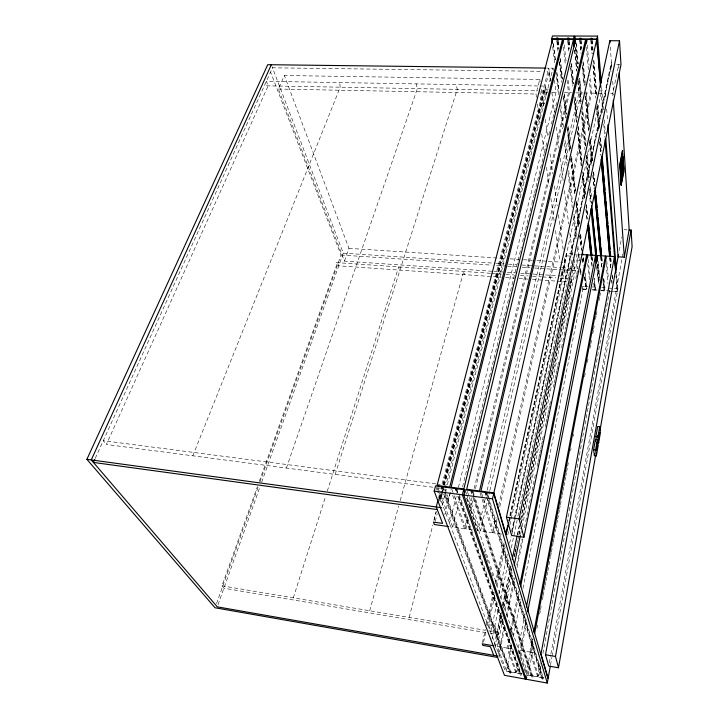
<?xml version="1.0" encoding="UTF-8"?>
<svg xmlns="http://www.w3.org/2000/svg" width="719" height="719" viewBox="0 0 719 719"><rect width="100%" height="100%" fill="white"/><g stroke="black" fill="none" stroke-linecap="round" stroke-linejoin="round"><path stroke-width="0.54" stroke-dasharray="3.6 2.7" d="M549.307 662.747L550.7 655.009M550.898 653.904L622.825 253.906M550.502 665.048L551.886 657.319M552.084 656.213L617.306 291.842L616.057 276.42M613.478 291.186L617.378 291.465L617.864 288.759L616.695 274.227M486.466 497.045L542.045 678.88L543.097 679.069L543.285 678.026L488.848 498.069M619.23 250.598L621.674 237.234M542.045 678.88L542.234 677.846L488.075 500.029M537.623 676.417L529.984 652.052L520.125 650.344L528.213 674.737L537.623 676.417L540.059 663.17M543.924 677.55L538.666 676.606L540.697 665.56M542.935 653.418L609.523 291.285L609.317 289.083M473.219 498.339L531.539 676.992L532.59 677.181L532.779 676.148L474.603 496.164M610.08 290.943L604.823 290.566L603.888 278.756M531.539 676.992L531.736 675.959L473.875 498.114M600.967 290.287L603.969 290.503L604.095 289.829L603.007 278.648M538.666 676.606L531.08 652.241L533.183 641.204M526.668 677.19L527.063 675.123L466.865 495.148M528.213 674.737L533.849 644.934M536.985 628.379L537.614 625.072M539.699 614.035L540.329 610.719M540.535 609.613L541.164 606.306M542.414 599.682L543.043 596.375M543.249 595.269L544.085 590.856M544.292 589.751L544.921 586.443M545.128 585.338L545.757 582.031M545.964 580.925L546.799 576.512M547.015 575.407L547.635 572.09M547.851 570.994L550.35 557.746M550.565 556.641L551.185 553.333M551.401 552.228L553.073 543.402M553.279 542.297L553.9 538.98M554.115 537.884L555.787 529.049M555.994 527.944L556.623 524.636M556.83 523.531L557.459 520.223M557.665 519.118L558.501 514.705M558.708 513.6L559.337 510.292M559.544 509.187L560.173 505.87M560.38 504.774L562.051 495.939M562.258 494.834L562.887 491.526M563.094 490.421L563.723 487.114M563.93 486.008L564.766 481.595M564.972 480.49L565.601 477.182M565.808 476.077L566.437 472.76M566.644 471.664L567.48 467.251M567.686 466.146L568.316 462.829M570.616 450.696L571.03 448.485M573.331 436.343L573.744 434.141M584.61 376.747L585.239 373.44M587.324 362.403L587.953 359.087M590.038 348.05L590.667 344.743M590.874 343.637L591.503 340.33M592.753 333.706L593.382 330.398M593.588 329.293L594.218 325.977M595.467 319.362L596.096 316.045M596.303 314.94L596.932 311.633M599.017 300.596L599.646 297.289M599.853 296.183L600.482 292.867M529.984 652.052L532.509 638.814M532.851 639.065L526.128 674.359L520.43 657.391M459.117 494.106L521.338 674.098L521.14 675.132L520.098 674.943L520.304 673.91L457.715 493.917M592.025 289.64L594.532 289.82L594.065 283.574M597.318 290.027L595.395 289.883L594.334 278.055M521.976 673.613L516.781 672.687L518.498 663.889M519.999 656.186L526.865 621M525.095 613.604L517.941 649.967L520.071 656.33M503.237 617.855L497.314 646.408L506.455 670.836L515.748 672.499L517.68 662.603M519.406 653.814L526.578 617.351M445.106 492.227L510.957 672.238L510.751 673.263L509.717 673.074L509.924 672.049L443.713 492.048M582.156 288.93L585.967 289.209L584.664 276.294M585.14 273.013L586.821 289.272L585.14 274.802M506.455 670.836L511.524 645.554M513.285 636.755L520.781 599.376M522.983 588.385L582.929 289.371L582.534 286.09M516.781 672.687L508.135 648.277L509.915 639.488M511.47 631.794L519.01 594.433M582.336 288.04L582.696 286.252L588.025 286.629M515.748 672.499L507.057 648.089L509.501 636.009M510.616 630.518L518.615 590.973M498.779 656.51L505.106 625.746M506.922 616.965L515.056 577.42M517.087 567.534L523.198 537.875M504.837 610.17L512.584 572.827M520.565 534.388L521.248 531.098M522.165 526.703L578.696 254.355L580.691 254.481M612.912 95.753L612.759 93.524L618.726 64.71L618.933 68.062M498.42 653.877L504.531 624.245M506.347 615.473L514.04 578.166M516.754 564.999L522.183 538.666M524.448 527.692L535.763 472.832M537.12 466.245L537.794 462.955M538.028 461.859L538.702 458.569M538.926 457.464L539.61 454.174M539.834 453.078L540.517 449.788M540.742 448.692L541.416 445.403M541.65 444.297L542.324 441.008M542.548 439.911L543.231 436.622M545.263 426.744L545.946 423.455M546.17 422.359L546.853 419.06M547.078 417.964L547.752 414.674M547.986 413.578L548.66 410.288M548.885 409.192L549.568 405.893M549.792 404.797L550.466 401.508M553.414 387.244L554.088 383.955M554.322 382.859L554.996 379.56M555.221 378.464L555.904 375.174M556.129 374.078L556.803 370.788M557.036 369.692L557.71 366.393M557.935 365.297L558.618 362.008M561.557 347.744L565.862 326.893M566.087 325.797L566.761 322.507M566.994 321.411L569.25 310.437M569.475 309.341L570.158 306.051M570.383 304.955L571.066 301.656M571.29 300.56L571.965 297.271M575.811 278.621L576.494 275.323M576.719 274.227L577.402 270.937M494.321 644.754L500.981 612.939M502.581 605.254L510.85 565.763M517.276 535.044L519.343 525.167M520.493 519.684L540.922 422.044M541.155 420.948L548.957 383.64M549.19 382.544L549.873 379.255M550.107 378.158L550.799 374.869M551.024 373.772L556.991 345.246M557.225 344.149L559.75 332.079M559.975 330.983L560.667 327.693M560.901 326.597L561.584 323.307M561.818 322.211L565.952 302.456M566.177 301.36L566.869 298.07M567.093 296.974L567.785 293.685M568.019 292.588L568.702 289.29M568.936 288.193L569.619 284.904M569.852 283.807L570.535 280.518M570.769 279.421L573.987 264.062M574.211 262.965L574.903 259.676M501.359 612.525L497.224 632.28L486.224 630.419M502.734 605.937L510.993 566.428M517.653 534.603L519.486 525.823M520.862 519.235L565.619 305.224M565.844 304.128L571.129 278.882L571.56 282.172L521.446 522.668M495.346 647.639L501.988 615.77M503.597 608.076L511.838 568.513M514.364 556.425L515.047 553.127M515.271 552.03L516.422 546.539M518.938 534.451L520.089 528.95M521.23 523.459L574.373 268.511L574.086 266.282M490.358 633.358L498.096 634.67L501.988 616.003M503.821 607.222L511.829 568.783M514.346 556.704L515.038 553.414M515.262 552.318L515.945 549.019M516.179 547.923L516.862 544.625M517.096 543.528L517.779 540.239M518.013 539.133L518.696 535.844M518.929 534.747L520.295 528.159M492.021 639.029L498.806 607.124M500.586 598.451L508.764 559.903M511.317 547.824L517.114 520.367M517.95 516.188L561.368 310.617M561.467 309.979L562.159 306.689M562.393 305.593L567.624 280.967M567.713 280.365L568.549 276.581M568.639 275.979L572.576 257.33M511.56 531.422L611.375 62.211L610.26 46.097M497.009 602.648L490.942 631.219L488.507 624.73L495.085 594.047M498.878 593.858L507.281 554.304M509.618 543.321L511.011 536.725M512.126 531.494L611.483 63.748M511.847 534.361L611.545 64.638L611.375 62.211M496.73 586.371L505.187 546.916M507.776 534.864L508.477 531.575M509.888 524.996L564.631 269.634L569.942 269.984M482.476 642.705L485.316 629.556M486.26 625.171L493.342 592.285M495.238 583.513L503.974 542.962M508.693 521.032L509.645 516.655M509.879 515.559L566.329 253.573L576.054 254.184L577.851 268.744L573.385 268.448M508.953 521.509L601.138 93.308L600.868 90.01M532.995 274.074L562.006 276.069L564.954 262.408L564.343 257.968M483.59 642.112L485.954 631.138M487.131 625.656L494.205 592.735M496.092 583.954L504.585 544.445M509.546 521.401L510.49 517.015M510.724 515.918L566.635 255.847L566.329 253.573M467.368 491.374L480.544 531.062L492.614 532.77L496.029 517.419M498.716 505.358L590.542 93.111L589.31 79.683M501.691 534.055L493.953 532.959L497.117 518.741M499.786 506.706L591.593 93.128L589.975 75.225M480.544 531.062L489.567 491.733M489.819 490.637L581.06 92.931L579.604 78.425M485.199 498.95L477.874 530.685L466.649 497.269M487.221 490.196L578.957 92.895L577.932 82.856M440.217 493.773L452.691 527.126L464.573 528.807L467.692 515.721M469.768 507.003L472.365 496.101M474.189 488.471L568.486 92.697L567.12 80.465M472.428 529.921L465.903 528.995L468.491 518.084M470.307 510.454L474.45 493M475.484 488.641L569.538 92.715L568.046 79.369M452.691 527.126L460.16 496.631M462.56 486.826L521.248 247.192M522.578 241.746L531.647 204.708M531.916 203.621L534.316 193.815M534.577 192.728L544.184 153.515M544.445 152.428L546.853 142.623M548.714 135.001L550.053 129.555M551.383 124.108L554.052 113.216M554.322 112.128L557.252 100.139M558.582 94.692L559.121 92.517M449.285 524.394L457.356 491.751M458.425 487.401L556.003 92.463L554.502 80.321M444.8 514.678L451.074 489.657M438.257 490.861L440.945 498.024L448.719 499.067L450.355 492.533M435.256 521.284L437.197 513.681M440.244 501.736L443.29 489.783M444.396 485.442L544.678 92.248L544.256 89.075L550.466 89.192M445.268 487.734L546.143 90.989L539.798 90.873L541.578 103.68L444.27 484.992M442.131 505.52L445.438 492.47M445.717 491.383L446.265 489.208M447.371 484.849L553.001 68.179L546.584 68.098M438.482 498.285L440.154 491.769M442.104 484.166L548.822 68.125L550.332 80.33M433.997 519.918L436.226 511.209M439.291 499.247L441.241 491.625M443.183 484.013L544.256 89.075M409.192 617.414L432.847 524.978M433.961 520.628L436.181 511.928M439.525 498.878L440.918 493.441M443.138 484.732L497.117 273.75L497.818 276.995M439.48 500.855L442.257 489.99M443.56 484.894L549.235 71.424L546.952 71.397M440.945 498.024L442.05 493.683M442.329 492.596L443.165 489.333M536.473 97.353L535.997 94.027L539.798 79.423L284.365 75.513L278.379 89.039L344.428 261.105L492.83 271.315M369.701 610.755L398.739 505.933M400.231 500.523L463.701 271.431L464.519 274.649M335.171 474.441L457.257 89.354L456.223 84.563M293.307 597.857L325.599 496.443M327.298 491.104L398.694 266.92L400.51 270.155M286.369 468.06L417.38 88.617L416.175 83.88M344.428 261.105L348.931 248.361L284.365 75.513M216.545 603.547L258.409 486.314M259.918 482.089L341.022 255.029L270.551 72.017M218.028 604.733L260.062 486.736M261.653 482.251L343.26 253.142L272.133 66.84M485.936 632.612L223.915 588.214L221.946 585.805L257.447 486.547M259.334 481.263L337.517 262.678L338.748 265.814L501.17 277.228M192.809 455.801L340.231 87.188L339.647 82.568M432.784 487.221L106.367 444.486L268.151 85.858L266.372 81.319L538.792 85.983M95.267 458.336L272.501 67.802L542.512 71.334M616.668 64.692L620.982 64.737M539.906 86.001L545.487 86.091L546.71 95.267M266.381 85.831L537.569 90.828M564.325 92.616L568.486 92.697M569.538 92.715L571.632 92.751M575.82 92.832L578.957 92.895M581.06 92.931L583.163 92.967M584.214 92.994L590.542 93.111M591.593 93.128L596.896 93.227M597.956 93.245L601.138 93.308M610.665 93.488L612.759 93.524M544.678 92.248L547.77 92.302M551.886 92.383L556.003 92.463M278.379 89.039L535.997 94.027M541.578 103.68L544.714 103.752M624.065 229.676L627.13 229.846M566.635 255.847L572.809 256.234M348.931 248.361L505.628 258.552M510.104 258.84L519.064 259.424M523.54 259.712L532.491 260.296M536.967 260.584L547.042 261.24M548.157 261.312L562.707 262.264M343.26 253.142L495.184 263.244M496.218 263.316L504.127 263.837M508.504 264.134L516.413 264.655M521.895 265.023L533.165 265.769M534.289 265.841L561.099 267.63M562.087 267.693L572.27 268.367M341.022 255.029L492.003 265.158M496.478 265.464L506.544 266.138M507.659 266.21L516.61 266.812M522.201 267.189L530.029 267.711M534.505 268.016L545.694 268.762M546.808 268.843L577.006 270.865M493.944 271.387L502.869 271.998M507.335 272.312L515.146 272.843M520.727 273.229L531.88 273.993M336.007 262.57L490.439 273.283M491.553 273.364L501.556 274.056M505.987 274.361L513.752 274.901M520.403 275.368L528.168 275.907M532.599 276.213L541.47 276.824M542.575 276.905L555.886 277.831M560.317 278.136L567.965 278.666M505.646 277.543L514.579 278.172M519.046 278.487L527.989 279.116M532.455 279.43L555.922 281.075M557.036 281.156L567.093 281.866M568.208 281.938L571.56 282.172M592.294 286.935L597.633 287.321M601.704 287.609L607.088 287.986M608.166 288.067L617.864 288.759M586.102 288.535L586.956 288.598M594.667 289.146L595.521 289.209M604.095 289.829L604.949 289.892M582.929 289.371L587.315 289.685M592.564 290.063L598.082 290.458M600.904 290.665L606.441 291.06M609.523 291.285L617.306 291.842M435.777 483.887L103.275 440.702L106.367 444.486M436.891 484.031L440.226 484.462M438.338 487.949L440.549 488.246M488.507 624.73L494.861 625.791L498.096 634.67M221.946 585.805L485.118 630.239M497.314 646.408L507.057 648.089M508.135 648.277L513.582 649.221M531.08 652.241L536.599 653.194M509.924 672.049L505.304 671.222L437.485 491.203M510.957 672.238L520.304 673.91M527.063 675.123L531.736 675.959M532.779 676.148L542.234 677.846M435.912 487.015L437.089 490.151M437.098 487.788L437.871 489.837M437.88 487.518L439.83 492.731M441.448 488.075L509.717 673.074M443.183 486.97L444.719 491.176M442.85 488.255L443.623 490.358M445.169 494.564L510.751 673.263M444.989 488.821L448.719 499.067M452.682 495.418L464.573 528.807M451.865 489.342L453.707 494.564M454.075 495.607L465.903 528.995M457.769 496.263L520.098 674.943M456.969 490.106L457.706 492.218M459.171 496.452L521.14 675.132M456.619 490.744L457.347 492.857M466.514 498.114L477.56 530.937M484.327 551.051L485.046 553.172M485.397 554.232L486.826 558.465M487.176 559.526L488.246 562.698M489.675 566.932L493.594 578.579M510.337 628.343L511.056 630.464M511.407 631.525L512.836 635.758M465.436 490.888L466.505 494.088M471.143 491.958L471.835 494.088M472.563 492.147L532.59 677.181M472.877 490.843L474.252 495.103M480.166 493.045L481.802 498.276M482.125 499.319L492.614 532.77M481.604 493.288L493.953 532.959M485.487 493.836L486.143 495.975M487.877 494.861L488.525 497M486.925 494.025L543.097 679.069M537.417 104.012L540.122 122.886M541.704 133.986L544.4 152.859M546.467 167.284L549.163 186.158M550.907 198.363L554.079 220.571M555.508 230.556L559.948 261.635M561.377 271.629L562.006 276.069M564.631 269.634L565.862 278.523M539.798 79.423L540.104 81.642M541.173 89.408L543.762 108.254M545.29 119.345L547.725 137.086M550.017 153.722L552.758 173.683M554.43 185.888L557.18 205.85M558.393 214.72L563.121 249.098M551.895 92.58L554.457 112.622M556.308 127.101L559.005 148.258M560.29 158.279L563.13 180.541M564.415 190.571L568.684 223.969M569.816 232.875L572.666 255.146M574.113 266.461L574.373 268.511M549.235 71.424L550.511 81.427M553.001 68.179L553.271 70.381M553.396 43.733L555.41 60.423M556.892 72.664L559.04 90.459M560.784 104.92L563.471 127.173M565.089 140.52L567.507 160.544M568.72 170.556L572.612 202.821M573.96 213.947L576.917 238.42M577.851 246.204L579.604 260.664M580.539 268.457L581.347 275.125M553.217 43.715L555.365 61.466M556.704 72.556L558.987 91.412M578.696 254.355L579.487 260.916M580.548 269.67L581.213 275.143M552.641 46.645L554.673 63.317M556.299 76.654L558.465 94.441M560.227 108.884L562.662 128.89M564.424 143.342L567.129 165.568M568.073 173.351L572.27 207.8M573.358 216.689L576.063 238.924M577.141 247.812L578.768 261.15M579.99 271.153L580.53 275.593M556.839 41.118L558.142 52.235M559.319 62.256L561.674 82.281M563.498 97.856L565.853 117.88M567.156 129.007L569.772 151.251M570.688 159.043L574.993 195.757M576.045 204.654L578.786 228.022M579.694 235.805L581.392 250.266M582.444 259.173L583.226 265.841M584.529 276.968L585.967 289.209M558.241 41.504L559.014 48.182M560.182 58.194L562.635 79.342M564.316 93.812L566.653 113.845M568.073 126.095L570.661 148.357M571.56 156.149L575.703 191.766M576.863 201.778L579.586 225.155M580.619 234.061L582.165 247.417M583.334 257.429L583.855 261.887M557.926 41.118L558.834 48.91M560.002 58.922L562.33 78.955M564.145 94.531L566.482 114.564M568.037 127.919L570.491 149.058M571.533 157.964L575.416 191.344M576.584 201.356L579.433 225.838M580.476 234.745L581.896 246.985M583.19 258.112L583.585 261.446M557.153 41.495L558.07 49.287M559.499 61.528L561.719 80.447M563.543 96.022L566.15 118.276M567.192 127.182L569.799 149.435M570.85 158.342L575.146 195.065M576.063 202.848L578.804 226.215M579.847 235.122L581.536 249.592M582.579 258.489L583.235 264.053M564.217 44.893L566.195 62.688M588.052 259.289L589.877 275.737M563.372 47.103L565.368 64.899M587.657 263.621L589.625 281.156M568.082 41.549L568.918 49.35M570.715 66.085L572.872 86.163M574.31 99.546L576.701 121.853M577.663 130.777L581.491 166.466M582.453 175.382L585.086 199.927M586.039 208.843L587.36 221.119M591.072 255.694L592.267 266.848M567.776 41.163L568.855 51.202M570.661 67.928L572.576 85.768M574.256 101.379L576.539 122.563M577.501 131.487L581.213 166.053M582.3 176.083L584.817 199.505M585.895 209.544L587.099 220.688M590.937 256.368L592.016 266.407M593.813 283.133L594.532 289.82M569.169 41.549L569.763 47.13M571.542 63.865L573.681 83.943M575.11 97.335L577.24 117.413M578.193 126.337L582.111 163.15M583.055 172.075L585.554 195.505M586.497 204.43L587.809 216.698M592.079 256.863L592.672 262.435M568.873 41.172L569.709 48.982M571.254 63.479L573.394 83.548M574.823 96.939L577.078 118.123M578.031 127.047L581.833 162.737M582.785 171.661L585.284 195.083M586.353 205.122L587.783 218.504M591.944 257.537L592.42 262.004M594.2 278.729L595.395 289.883M574.625 50.519L576.674 70.588M596.824 267.486L598.621 285.048M575.586 47.894L577.618 67.999M578.75 79.171L581.123 102.619M582.031 111.553L585.536 146.173M586.434 155.106L588.807 178.555M589.823 188.603L591.297 203.118M597.516 264.538L599.206 281.291M575.425 47.202L577.582 68.431M578.822 80.726L580.979 101.954M581.878 110.897L585.5 146.658M586.407 155.601L588.789 179.067M589.805 189.124L591.279 203.657M597.39 263.999L599.089 280.761M574.724 50.123L576.89 71.334M577.914 81.382L580.314 104.83M581.455 115.993L584.88 149.489M585.904 159.537L588.295 182.986M589.212 191.91L590.47 204.196M596.743 265.599L598.567 283.466M576.072 42.736L578.202 63.973M579.658 78.506L581.563 97.505M582.462 106.448L586.048 142.218M586.947 151.161L589.634 177.988M590.533 186.931L591.764 199.226M598.046 261.824L599.61 277.471L597.92 261.015M576.135 43.841L578.148 63.928M581.114 40.48L581.86 48.272M583.136 61.636L585.158 82.793M586.012 91.699L589.625 129.555M590.479 138.461L592.609 160.732M593.669 171.868L594.946 185.223M601.866 257.6L602.396 263.163M580.835 40.111L581.689 49.054M582.974 62.472L585.113 84.833M585.976 93.776L589.4 129.555M590.362 139.621L592.402 160.867M593.472 172.048L594.865 186.581M601.614 257.025L602.252 263.729M603.645 278.262L604.823 290.566M580.017 40.489L581.204 52.784M582.39 65.087L584.331 85.21M585.41 96.391L588.654 129.932M589.625 139.998L592.105 165.712M593.076 175.778L594.047 185.844M600.958 257.402L601.929 267.468M579.73 40.102L581.024 53.521M582.327 66.93L584.161 85.938M585.14 95.995L588.708 132.889M589.571 141.832L591.845 165.298M592.824 175.364L594.119 188.773M600.716 256.962L601.695 267.028M603.097 281.56L603.969 290.503M587.243 45.018L589.068 65.159M606.737 260.485L608.427 279.179M586.345 47.256L588.394 69.617M606.144 263.729L607.95 283.52M592.195 40.534L593.058 50.573M593.912 60.621L596.779 94.099M597.642 104.138L599.556 126.463M600.509 137.617L601.659 151.008M610.835 258.148L611.312 263.729M612.264 274.883L612.651 279.349M591.926 40.156L592.789 50.195M593.651 60.234L596.716 95.942M597.579 105.981L599.493 128.297M600.356 138.336L601.408 150.604M610.602 257.717L611.177 264.412M612.139 275.566L612.525 280.033M591.081 40.525L592.249 53.916M593.211 65.07L595.916 96.31M596.788 106.349L598.918 130.894M599.88 142.056L601.039 155.448M609.937 258.094L610.898 269.248M611.869 280.401L612.058 282.639M590.82 40.147L591.98 53.53M592.95 64.683L595.853 98.152M596.725 108.192L598.765 131.613M599.637 141.652L600.796 155.034M609.712 257.663L610.674 268.816M611.644 279.97L612.031 284.427M601.65 87.529L603.457 109.89M604.266 119.947L605.344 133.366M601.021 90.432L602.837 112.766M603.744 123.938L604.841 137.338M616.102 275.826L617.378 291.465M605.443 93.389L605.793 97.865M606.656 109.063L607.528 120.253M611.545 64.638L612.013 71.325M612.714 81.355L613.649 94.737"/><path stroke-width="1.08" d="M621.081 171.697L622.223 166.934L621.459 171.679L620.937 171.724L620.767 167.087L621.351 170.592M621.935 162.045C619.535 176.955 621.827 151.673 622.043 166.646L623.175 161.919M621.135 171.724L620.964 167.096L621.117 171.688M622.519 157.021C623.4 160.022 620.632 166.062 622.519 157.021L623.04 157.012L623.049 161.658L622.897 157.021M621.881 166.943L621.279 171.706L622.223 166.934M621.584 174.169C621.144 190.238 624.577 160.876 621.593 178.725L621.396 174.16L621.782 178.734M622.402 169.154L621.27 173.908L621.854 170.079M621.369 175.301L621.252 174.187M621.459 173.917L622.546 169.136L622.78 172.605M622.42 166.637L621.701 162.036L621.899 166.664L622.348 165.55M622.223 168.866L622.987 164.157L623.499 164.13L623.652 168.704L623.166 164.139L622.223 168.866L622.987 164.157M622.223 166.628L622.843 161.928M622.51 173.692L623.301 168.992M622.843 157.003L623.463 168.695L623.058 165.235M597.147 443.695L596.437 450.337L597.525 446.697L597.147 443.695L596.312 443.596M598.298 436.595L598.648 433.305M618.493 254.643L545.496 654.73L548.714 666.064L558.501 667.78L595.593 455.558M600.041 430.133L632.109 246.644L631.084 230.062L629.08 229.954L624.308 257.204L618.097 256.818L607.87 124.729M596.375 455.891L598.163 445.636L597.399 439.615L595.413 439.39L593.597 449.699L594.388 455.666L596.375 455.891L595.593 449.923L597.399 439.615M596.662 442.697L598.639 442.922L600.401 432.811L599.664 426.727L597.687 426.511L595.889 436.667L596.276 439.677M594.388 455.666L594.748 453.617M598.639 442.922L597.884 436.882L599.664 426.727M558.501 667.78L555.499 656.456L631.084 230.062M547.276 683.05L548.022 678.88L493.701 493.558L487.221 492.713L486.925 494.025L485.487 493.836L485.792 492.524L472.877 490.843L472.563 492.147L471.143 491.958L471.448 490.655L465.085 489.828L463.818 495.04L526.272 679.257L547.276 683.05L492.506 498.824L493.701 493.558M550.305 666.154L548.13 678.296L541.012 653.957L614.439 256.593L606.333 256.081L534.648 633.484M621.414 173.89L622.106 170.25L622.564 173.728M622.888 166.143L622.564 168.857M526.272 679.257L526.668 677.19M622.348 169.981L622.366 173.719L622.879 173.674L623.562 170.07M621.063 185.116L619.67 164.831L622.384 150.738L624.092 171.14L621.063 185.116L622.69 176.506M622.717 157.03L621.755 161.757M533.768 632.199L605.434 256.027L597.372 255.524L527.656 611.851M442.553 488.893L441.781 486.781L435.516 485.963L434.177 491.122L504.477 675.33L525.23 679.069L525.823 675.968M621.45 185.134L620.066 164.849L622.771 150.747M526.398 606.989L595.584 255.407L587.567 254.903L520.565 586.749M519.954 584.385L586.677 254.85L581.689 254.544M523.899 537.201L620.982 64.737L619.517 40.767L609.883 40.722L506.428 517.159L511.622 535.457L523.899 537.201L519.055 518.884L619.517 40.767M514.184 565.143L520.34 535.493M512.225 559.184L517.051 536.14M505.861 534.19L507.749 525.418M508.71 522.605L506.113 534.684L493.872 492.83L596.743 39.473L586.74 39.428L480.939 491.14L493.872 492.83M600.751 87.08L596.842 39.06L597.507 36.103L575.398 36.031L574.679 38.961L575.137 43.428M585.634 39.419L479.51 490.96L466.676 489.288L575.685 39.383L585.634 39.419L586.039 43.895M525.23 679.069L462.389 494.852L463.665 489.639L457.293 488.812L456.969 490.106L455.558 489.918L455.882 488.623L443.183 486.97L442.85 488.255L441.448 488.075L441.781 486.781M463.836 488.92L573.483 39.374L563.597 39.329L451.119 487.257L463.836 488.92L464.896 492.048M574.382 46.78L573.582 38.961L574.292 36.022L552.453 35.95L551.698 38.871L552.237 43.311M551.698 38.871L556.578 38.889L556.767 38.161L557.854 38.161L557.665 38.898L567.534 38.934L567.722 38.197L568.819 38.206L568.63 38.943L573.582 38.961M562.501 39.32L449.717 487.078L437.098 485.433L552.677 39.284L562.501 39.32L563.004 43.769M438.204 499.372L436.253 506.976L442.616 523.387L433.44 522.093L434.42 524.546L448.755 526.569M598.514 435.858L599.592 432.308L598.891 438.878L598.514 435.858L597.687 435.768M94.809 459.36L93.416 462.425L437.26 509.555M271.333 64.746L91.268 459.926L217.282 606.845L496.919 655.881M497.449 657.409L215.035 607.771L86.891 459.333L267.729 64.701L545.46 68.08M623.634 168.974L622.69 173.665L622.034 169.172L622.546 169.136M620.785 166.808L621.755 162.063L622.312 165.55M621.126 166.799L620.856 165.694M622.097 161.748L621.827 160.643M574.679 38.961L579.622 38.988L579.793 38.251L580.898 38.251L580.727 38.988L590.721 39.033L590.892 38.296L592.007 38.296L591.836 39.033L596.842 39.06M623.265 160.544L623.193 161.64M621.558 162.054L622.079 162.027M621.971 167.752L622.492 167.77M621.953 168.03L622.474 168.048M620.937 171.724L621.459 171.679M622.366 173.719L622.879 173.674M622.618 175.077L622.492 173.971L621.926 178.698M595.889 436.667L597.884 436.882M597.525 446.697L596.698 446.607L596.437 444.603M593.597 449.699L595.593 449.923M434.177 491.122L462.389 494.852M463.818 495.04L492.506 498.824M86.891 459.333L441.583 507.704M506.428 517.159L519.055 518.884M494.088 645.851L482.242 643.802L482.889 645.401L490.403 646.705L493.746 655.333M545.496 654.73L555.499 656.456M455.882 488.623L456.619 490.744M463.665 489.639L464.735 492.821M485.792 492.524L486.439 494.672M595.413 439.39L595.674 441.394M557.854 38.161L558.115 40.39M582.282 250.32L582.803 254.769M556.767 38.161L557.027 40.381M587.567 254.903L587.809 257.096M586.677 254.85L587.046 258.139M567.722 38.197L567.956 40.435M587.836 225.577L591.072 255.694M587.693 226.269L590.811 255.254M568.819 38.206L569.053 40.435M588.636 224.508L589.229 230.089M589.472 232.318L591.369 250.167M591.602 252.396L591.962 255.748M588.259 222.962L591.701 255.308M573.483 39.374L574.166 46.061M595.584 255.407L596.375 263.091M591.521 205.355L597.174 261.186M574.292 36.022L575.092 43.85M591.728 208.124L597.049 260.646M590.919 208.663L596.402 262.255M595.485 190.796L595.692 193.016M595.907 195.244L597.076 207.494M597.291 209.723L597.822 215.287M598.037 217.515L599.313 230.88M599.52 233.1L600.698 245.35M600.904 247.579L601.444 253.142M594.973 187.695L601.506 255.901M594.586 191.434L600.85 256.279M594.334 191.011L600.608 255.847M586.74 39.428L586.938 41.666M605.434 256.027L605.74 259.325M602.324 158.827L603.565 173.333M603.762 175.562L604.328 182.258M604.526 184.486L605.003 190.068M605.191 192.306L605.766 199.001M605.955 201.23L606.432 206.811M606.629 209.04L607.196 215.736M607.393 217.974L607.87 223.546M608.058 225.784L610.063 249.214M610.26 251.452L610.638 255.91M601.893 156.185L610.512 256.602M601.336 158.791L609.739 255.856M601.183 159.501L609.613 256.548M597.507 36.103L601.291 83.053M605.793 138.956L616.336 269.751M605.021 139.576L615.832 272.483M596.743 39.473L600.599 86.711M614.439 256.593L615.788 273.112M613.226 100.211L624.308 257.204M609.883 40.722L610.036 42.87M622.384 150.738L622.663 155.025M619.221 72.529L629.17 229.954"/></g></svg>
